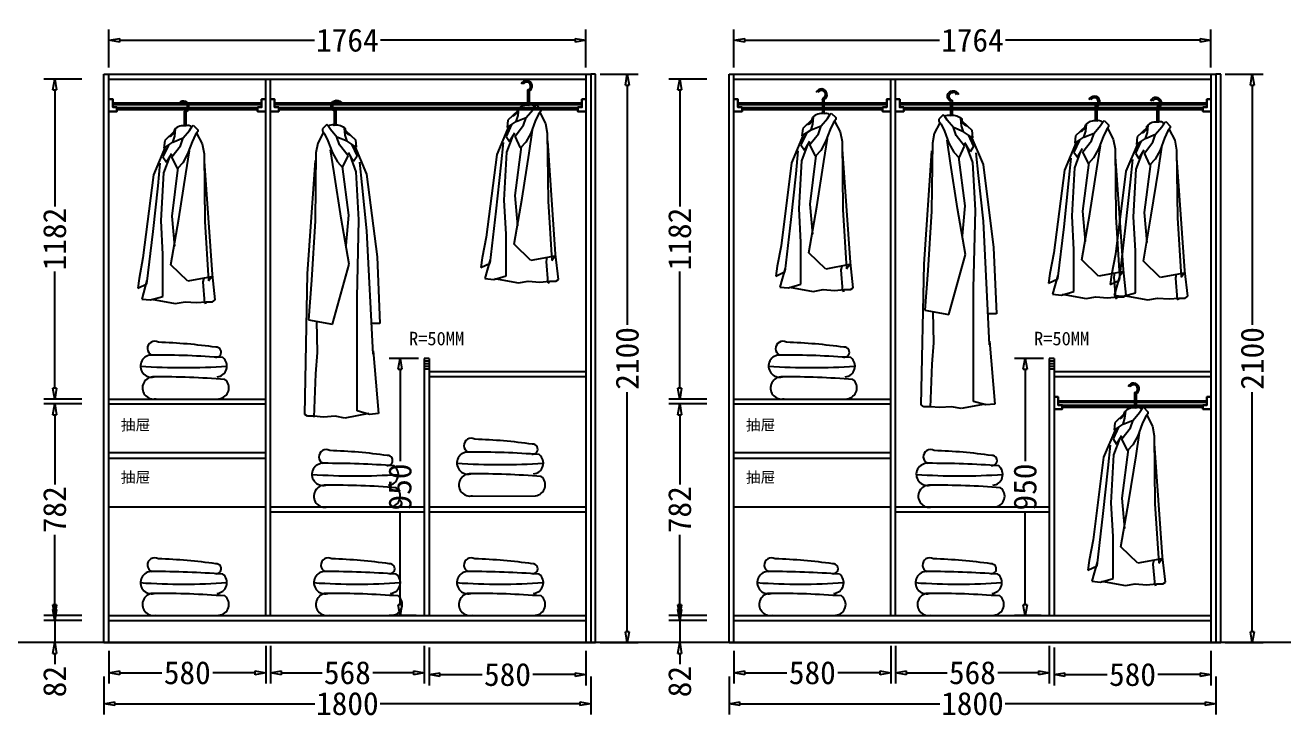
# Model space of a CAD drawing. Header units: millimetres. Extents: x 304407 to 361076, y -1262425 to -1203358.
# Drawn here: x 313768 to 318422, y -1215892 to -1213329 of the extents above; entities that cross this region are included whole.
import ezdxf

# ---------------------------------------------------------------- set-up
doc = ezdxf.new("R2010")
doc.units = ezdxf.units.MM
doc.header["$LTSCALE"] = 20
doc.layers.get('Defpoints').update_dxf_attribs({"color": 250})
for name, color, linetype in [('8', 8, 'Continuous'), ('LAYER10', 11, 'Continuous'), ('LAYER8', 11, 'Continuous'), ('图层3', 4, 'Continuous'), ('墙体', 40, 'Continuous')]:
    doc.layers.add(name, color=color, linetype=linetype)
doc.styles.get("Standard").update_dxf_attribs({"font": 'SimSun.ttf', "height": 85})
doc.styles.add('text', font='SimSun.ttf', dxfattribs={"height": 85})
doc.dimstyles.new('周文晶', dxfattribs={"dimtxt": 70, "dimasz": 40, "dimexe": 40, "dimexo": 30, "dimgap": 10, "dimtad": 0, "dimdec": 0, "dimtxsty": 'Standard', "dimblk": 'CLOSEDBLANK', "dimcen": 200, "dimclrd": 256, "dimclre": 256, "dimadec": 0, "dimazin": 0, "dimtfac": 1, "dimtdec": 0, "dimtmove": 0, "dimatfit": 3, "dimldrblk": 'CLOSEDBLANK', "dimfxl": 100, "dimfxlon": 1, "dimarcsym": 0})

# ---------------------------------------------------------------- blocks, each defined once
blk = doc.blocks.new('_ClosedBlank')
at = {"color": 0, "linetype": 'ByBlock', "lineweight": -2}
for p, q in [((-1, 0.17), (0, 0)), ((-1, 0.17), (-1, -0.17)), ((0, 0), (-1, -0.17))]:
    blk.add_line(p, q, dxfattribs=at)
blk = doc.blocks.new('*D462')
at = {"lineweight": -2, "transparency": 16777216}
for p, q in [((316388.9, -1215640.3), (316388.9, -1215761.9)), ((316968.9, -1215621.9), (316968.9, -1215761.9)), ((316428.9, -1215721.9), (316584.9, -1215721.9)), ((316928.9, -1215721.9), (316773, -1215721.9))]:
    blk.add_line(p, q, dxfattribs=at)
at = {"layer": 'Defpoints', "color": 0, "transparency": 16777216}
for p in [(316968.9, -1215510.3), (316388.9, -1215610.3), (316968.9, -1215721.9)]:
    blk.add_point(p, dxfattribs=at)
at = {"lineweight": -2, "transparency": 16777216, "xscale": 40, "yscale": 40, "zscale": 40, "rotation": 180}
blk.add_blockref('_ClosedBlank', (316388.9, -1215721.9), dxfattribs=at)
at = {"lineweight": -2, "transparency": 16777216, "xscale": 40, "yscale": 40, "zscale": 40}
blk.add_blockref('_ClosedBlank', (316968.9, -1215721.9), dxfattribs=at)
at = {"color": 0, "transparency": 16777216, "insert": (316678.9, -1215721.9), "char_height": 85, "attachment_point": 5}
blk.add_mtext('580', dxfattribs=at)
blk = doc.blocks.new('*D463')
at = {"lineweight": -2, "transparency": 16777216}
for p, q in [((316986.9, -1215621.9), (316986.9, -1215761.9)), ((317554.9, -1215621.9), (317554.9, -1215761.9)), ((317026.9, -1215721.9), (317177.4, -1215721.9)), ((317514.9, -1215721.9), (317364.5, -1215721.9))]:
    blk.add_line(p, q, dxfattribs=at)
at = {"layer": 'Defpoints', "color": 0, "transparency": 16777216}
for p in [(316986.9, -1213528.3), (317554.9, -1215510.3), (317554.9, -1215721.9)]:
    blk.add_point(p, dxfattribs=at)
at = {"lineweight": -2, "transparency": 16777216, "xscale": 40, "yscale": 40, "zscale": 40, "rotation": 180}
blk.add_blockref('_ClosedBlank', (316986.9, -1215721.9), dxfattribs=at)
at = {"lineweight": -2, "transparency": 16777216, "xscale": 40, "yscale": 40, "zscale": 40}
blk.add_blockref('_ClosedBlank', (317554.9, -1215721.9), dxfattribs=at)
at = {"color": 0, "transparency": 16777216, "insert": (317270.9, -1215721.9), "char_height": 85, "attachment_point": 5}
blk.add_mtext('568', dxfattribs=at)
blk = doc.blocks.new('*D464')
at = {"lineweight": -2, "transparency": 16777216}
for p, q in [((316388.9, -1213484.9), (316388.9, -1213344.9)), ((318152.9, -1213484.9), (318152.9, -1213344.9)), ((316428.9, -1213384.9), (317149, -1213384.9)), ((318112.9, -1213384.9), (317392.9, -1213384.9))]:
    blk.add_line(p, q, dxfattribs=at)
at = {"layer": 'Defpoints', "color": 0, "transparency": 16777216}
for p in [(318152.9, -1213384.9), (316388.9, -1213528.3), (318152.9, -1213528.3)]:
    blk.add_point(p, dxfattribs=at)
at = {"lineweight": -2, "transparency": 16777216, "xscale": 40, "yscale": 40, "zscale": 40, "rotation": 180}
blk.add_blockref('_ClosedBlank', (316388.9, -1213384.9), dxfattribs=at)
at = {"lineweight": -2, "transparency": 16777216, "xscale": 40, "yscale": 40, "zscale": 40}
blk.add_blockref('_ClosedBlank', (318152.9, -1213384.9), dxfattribs=at)
at = {"color": 0, "transparency": 16777216, "insert": (317270.9, -1213384.9), "char_height": 85, "attachment_point": 5}
blk.add_mtext('1764', dxfattribs=at)
blk = doc.blocks.new('*D465')
at = {"lineweight": -2, "transparency": 16777216}
for p, q in [((316370.9, -1215735.9), (316370.9, -1215875.9)), ((318170.9, -1215735.9), (318170.9, -1215875.9)), ((316410.9, -1215835.9), (317150, -1215835.9)), ((318130.9, -1215835.9), (317391.9, -1215835.9))]:
    blk.add_line(p, q, dxfattribs=at)
at = {"layer": 'Defpoints', "color": 0, "transparency": 16777216}
for p in [(316370.9, -1215610.3), (318170.9, -1215610.3), (318170.9, -1215835.9)]:
    blk.add_point(p, dxfattribs=at)
at = {"lineweight": -2, "transparency": 16777216, "xscale": 40, "yscale": 40, "zscale": 40, "rotation": 180}
blk.add_blockref('_ClosedBlank', (316370.9, -1215835.9), dxfattribs=at)
at = {"lineweight": -2, "transparency": 16777216, "xscale": 40, "yscale": 40, "zscale": 40}
blk.add_blockref('_ClosedBlank', (318170.9, -1215835.9), dxfattribs=at)
at = {"color": 0, "transparency": 16777216, "insert": (317270.9, -1215835.9), "char_height": 85, "attachment_point": 5}
blk.add_mtext('1800', dxfattribs=at)
blk = doc.blocks.new('*D466')
at = {"lineweight": -2, "transparency": 16777216}
for p, q in [((316188.7, -1215488.3), (316188.7, -1215448.3)), ((316288.7, -1215528.3), (316148.7, -1215528.3)), ((316188.7, -1215528.3), (316188.7, -1215610.3)), ((316288.7, -1215610.3), (316148.7, -1215610.3)), ((316188.7, -1215650.3), (316188.7, -1215690.3))]:
    blk.add_line(p, q, dxfattribs=at)
at = {"layer": 'Defpoints', "color": 0, "transparency": 16777216}
for p in [(316188.7, -1215528.3), (316388.9, -1215528.3), (316370.9, -1215610.3)]:
    blk.add_point(p, dxfattribs=at)
at = {"lineweight": -2, "transparency": 16777216, "xscale": 40, "yscale": 40, "zscale": 40}
for p, rotation in [((316188.7, -1215528.3), 270), ((316188.7, -1215610.3), 90)]:
    blk.add_blockref('_ClosedBlank', p, dxfattribs=dict(at, rotation=rotation))
at = {"color": 0, "transparency": 16777216, "insert": (316188.7, -1215754.4), "char_height": 85, "attachment_point": 5, "rotation": 90}
blk.add_mtext('82', dxfattribs=at)
blk = doc.blocks.new('*D467')
at = {"lineweight": -2, "transparency": 16777216}
for p, q in [((316288.7, -1214728.3), (316148.7, -1214728.3)), ((316188.7, -1214768.3), (316188.7, -1215026.2)), ((316188.7, -1215470.3), (316188.7, -1215212.4)), ((316288.7, -1215510.3), (316148.7, -1215510.3))]:
    blk.add_line(p, q, dxfattribs=at)
at = {"layer": 'Defpoints', "color": 0, "transparency": 16777216}
for p in [(316188.7, -1214728.3), (316388.9, -1214728.3), (316388.9, -1215510.3)]:
    blk.add_point(p, dxfattribs=at)
at = {"lineweight": -2, "transparency": 16777216, "xscale": 40, "yscale": 40, "zscale": 40}
for p, rotation in [((316188.7, -1214728.3), 90), ((316188.7, -1215510.3), 270)]:
    blk.add_blockref('_ClosedBlank', p, dxfattribs=dict(at, rotation=rotation))
at = {"color": 0, "transparency": 16777216, "insert": (316188.7, -1215119.3), "char_height": 85, "attachment_point": 5, "rotation": 90}
blk.add_mtext('782', dxfattribs=at)
blk = doc.blocks.new('*D468')
at = {"lineweight": -2, "transparency": 16777216}
for p, q in [((316288.7, -1213528.3), (316148.7, -1213528.3)), ((316188.7, -1213568.3), (316188.7, -1213999)), ((316188.7, -1214670.3), (316188.7, -1214239.6)), ((316288.7, -1214710.3), (316148.7, -1214710.3))]:
    blk.add_line(p, q, dxfattribs=at)
at = {"layer": 'Defpoints', "color": 0, "transparency": 16777216}
for p in [(316188.7, -1213528.3), (316388.9, -1213528.3), (316388.9, -1214710.3)]:
    blk.add_point(p, dxfattribs=at)
at = {"lineweight": -2, "transparency": 16777216, "xscale": 40, "yscale": 40, "zscale": 40}
for p, rotation in [((316188.7, -1213528.3), 90), ((316188.7, -1214710.3), 270)]:
    blk.add_blockref('_ClosedBlank', p, dxfattribs=dict(at, rotation=rotation))
at = {"color": 0, "transparency": 16777216, "insert": (316188.7, -1214119.3), "char_height": 85, "attachment_point": 5, "rotation": 90}
blk.add_mtext('1182', dxfattribs=at)
blk = doc.blocks.new('*D469')
at = {"lineweight": -2, "transparency": 16777216}
for p, q in [((318205.8, -1213510.3), (318345.8, -1213510.3)), ((318305.8, -1213550.3), (318305.8, -1214435.6)), ((318305.8, -1215570.3), (318305.8, -1214685.1)), ((318205.8, -1215610.3), (318345.8, -1215610.3))]:
    blk.add_line(p, q, dxfattribs=at)
at = {"layer": 'Defpoints', "color": 0, "transparency": 16777216}
for p in [(318170.9, -1213510.3), (318305.8, -1213510.3), (318170.9, -1215610.3)]:
    blk.add_point(p, dxfattribs=at)
at = {"lineweight": -2, "transparency": 16777216, "xscale": 40, "yscale": 40, "zscale": 40}
for p, rotation in [((318305.8, -1213510.3), 90), ((318305.8, -1215610.3), 270)]:
    blk.add_blockref('_ClosedBlank', p, dxfattribs=dict(at, rotation=rotation))
at = {"color": 0, "transparency": 16777216, "insert": (318305.8, -1214560.3), "char_height": 85, "attachment_point": 5, "rotation": 90}
blk.add_mtext('2100', dxfattribs=at)
blk = doc.blocks.new('*D470')
at = {"lineweight": -2, "transparency": 16777216}
for p, q in [((317533.9, -1214560.3), (317425.9, -1214560.3)), ((317465.9, -1214600.3), (317465.9, -1214940.3)), ((317465.9, -1215470.3), (317465.9, -1215130.3)), ((317524.9, -1215510.3), (317425.9, -1215510.3))]:
    blk.add_line(p, q, dxfattribs=at)
at = {"layer": 'Defpoints', "color": 0, "transparency": 16777216}
for p in [(317563.9, -1214560.3), (317465.9, -1215510.3), (317554.9, -1215510.3)]:
    blk.add_point(p, dxfattribs=at)
at = {"lineweight": -2, "transparency": 16777216, "xscale": 40, "yscale": 40, "zscale": 40}
for p, rotation in [((317465.9, -1214560.3), 90), ((317465.9, -1215510.3), 270)]:
    blk.add_blockref('_ClosedBlank', p, dxfattribs=dict(at, rotation=rotation))
at = {"color": 0, "transparency": 16777216, "insert": (317465.9, -1215035.3), "char_height": 85, "attachment_point": 5, "rotation": 90}
blk.add_mtext('950', dxfattribs=at)
blk = doc.blocks.new('*D471')
at = {"lineweight": -2, "transparency": 16777216}
for p, q in [((317572.9, -1215628.5), (317572.9, -1215768.5)), ((318152.9, -1215640.3), (318152.9, -1215768.5)), ((317612.9, -1215728.5), (317768.9, -1215728.5)), ((318112.9, -1215728.5), (317957, -1215728.5))]:
    blk.add_line(p, q, dxfattribs=at)
at = {"layer": 'Defpoints', "color": 0, "transparency": 16777216}
for p in [(317572.9, -1215510.3), (318152.9, -1215610.3), (318152.9, -1215728.5)]:
    blk.add_point(p, dxfattribs=at)
at = {"lineweight": -2, "transparency": 16777216, "xscale": 40, "yscale": 40, "zscale": 40, "rotation": 180}
blk.add_blockref('_ClosedBlank', (317572.9, -1215728.5), dxfattribs=at)
at = {"lineweight": -2, "transparency": 16777216, "xscale": 40, "yscale": 40, "zscale": 40}
blk.add_blockref('_ClosedBlank', (318152.9, -1215728.5), dxfattribs=at)
at = {"color": 0, "transparency": 16777216, "insert": (317862.9, -1215728.5), "char_height": 85, "attachment_point": 5}
blk.add_mtext('580', dxfattribs=at)
blk = doc.blocks.new('*D493')
at = {"lineweight": -2, "transparency": 16777216}
for p, q in [((314077.7, -1215640.3), (314077.7, -1215761.9)), ((314657.7, -1215621.9), (314657.7, -1215761.9)), ((314117.7, -1215721.9), (314273.7, -1215721.9)), ((314617.7, -1215721.9), (314461.8, -1215721.9))]:
    blk.add_line(p, q, dxfattribs=at)
at = {"layer": 'Defpoints', "color": 0, "transparency": 16777216}
for p in [(314657.7, -1215510.3), (314077.7, -1215610.3), (314657.7, -1215721.9)]:
    blk.add_point(p, dxfattribs=at)
at = {"lineweight": -2, "transparency": 16777216, "xscale": 40, "yscale": 40, "zscale": 40, "rotation": 180}
blk.add_blockref('_ClosedBlank', (314077.7, -1215721.9), dxfattribs=at)
at = {"lineweight": -2, "transparency": 16777216, "xscale": 40, "yscale": 40, "zscale": 40}
blk.add_blockref('_ClosedBlank', (314657.7, -1215721.9), dxfattribs=at)
at = {"color": 0, "transparency": 16777216, "insert": (314367.7, -1215721.9), "char_height": 85, "attachment_point": 5}
blk.add_mtext('580', dxfattribs=at)
blk = doc.blocks.new('*D494')
at = {"lineweight": -2, "transparency": 16777216}
for p, q in [((314675.7, -1215621.9), (314675.7, -1215761.9)), ((315243.7, -1215621.9), (315243.7, -1215761.9)), ((314715.7, -1215721.9), (314866.1, -1215721.9)), ((315203.7, -1215721.9), (315053.3, -1215721.9))]:
    blk.add_line(p, q, dxfattribs=at)
at = {"layer": 'Defpoints', "color": 0, "transparency": 16777216}
for p in [(314675.7, -1213528.3), (315243.7, -1215510.3), (315243.7, -1215721.9)]:
    blk.add_point(p, dxfattribs=at)
at = {"lineweight": -2, "transparency": 16777216, "xscale": 40, "yscale": 40, "zscale": 40, "rotation": 180}
blk.add_blockref('_ClosedBlank', (314675.7, -1215721.9), dxfattribs=at)
at = {"lineweight": -2, "transparency": 16777216, "xscale": 40, "yscale": 40, "zscale": 40}
blk.add_blockref('_ClosedBlank', (315243.7, -1215721.9), dxfattribs=at)
at = {"color": 0, "transparency": 16777216, "insert": (314959.7, -1215721.9), "char_height": 85, "attachment_point": 5}
blk.add_mtext('568', dxfattribs=at)
blk = doc.blocks.new('*D495')
at = {"lineweight": -2, "transparency": 16777216}
for p, q in [((314077.7, -1213484.9), (314077.7, -1213344.9)), ((315841.7, -1213484.9), (315841.7, -1213344.9)), ((314117.7, -1213384.9), (314837.8, -1213384.9)), ((315801.7, -1213384.9), (315081.6, -1213384.9))]:
    blk.add_line(p, q, dxfattribs=at)
at = {"layer": 'Defpoints', "color": 0, "transparency": 16777216}
for p in [(315841.7, -1213384.9), (314077.7, -1213528.3), (315841.7, -1213528.3)]:
    blk.add_point(p, dxfattribs=at)
at = {"lineweight": -2, "transparency": 16777216, "xscale": 40, "yscale": 40, "zscale": 40, "rotation": 180}
blk.add_blockref('_ClosedBlank', (314077.7, -1213384.9), dxfattribs=at)
at = {"lineweight": -2, "transparency": 16777216, "xscale": 40, "yscale": 40, "zscale": 40}
blk.add_blockref('_ClosedBlank', (315841.7, -1213384.9), dxfattribs=at)
at = {"color": 0, "transparency": 16777216, "insert": (314959.7, -1213384.9), "char_height": 85, "attachment_point": 5}
blk.add_mtext('1764', dxfattribs=at)
blk = doc.blocks.new('*D496')
at = {"lineweight": -2, "transparency": 16777216}
for p, q in [((314059.7, -1215735.9), (314059.7, -1215875.9)), ((315859.7, -1215735.9), (315859.7, -1215875.9)), ((314099.7, -1215835.9), (314838.7, -1215835.9)), ((315819.7, -1215835.9), (315080.7, -1215835.9))]:
    blk.add_line(p, q, dxfattribs=at)
at = {"layer": 'Defpoints', "color": 0, "transparency": 16777216}
for p in [(314059.7, -1215610.3), (315859.7, -1215610.3), (315859.7, -1215835.9)]:
    blk.add_point(p, dxfattribs=at)
at = {"lineweight": -2, "transparency": 16777216, "xscale": 40, "yscale": 40, "zscale": 40, "rotation": 180}
blk.add_blockref('_ClosedBlank', (314059.7, -1215835.9), dxfattribs=at)
at = {"lineweight": -2, "transparency": 16777216, "xscale": 40, "yscale": 40, "zscale": 40}
blk.add_blockref('_ClosedBlank', (315859.7, -1215835.9), dxfattribs=at)
at = {"color": 0, "transparency": 16777216, "insert": (314959.7, -1215835.9), "char_height": 85, "attachment_point": 5}
blk.add_mtext('1800', dxfattribs=at)
blk = doc.blocks.new('*D497')
at = {"lineweight": -2, "transparency": 16777216}
for p, q in [((313877.5, -1215488.3), (313877.5, -1215448.3)), ((313977.5, -1215528.3), (313837.5, -1215528.3)), ((313877.5, -1215528.3), (313877.5, -1215610.3)), ((313977.5, -1215610.3), (313837.5, -1215610.3)), ((313877.5, -1215650.3), (313877.5, -1215690.3))]:
    blk.add_line(p, q, dxfattribs=at)
at = {"layer": 'Defpoints', "color": 0, "transparency": 16777216}
for p in [(313877.5, -1215528.3), (314077.7, -1215528.3), (314059.7, -1215610.3)]:
    blk.add_point(p, dxfattribs=at)
at = {"lineweight": -2, "transparency": 16777216, "xscale": 40, "yscale": 40, "zscale": 40}
for p, rotation in [((313877.5, -1215528.3), 270), ((313877.5, -1215610.3), 90)]:
    blk.add_blockref('_ClosedBlank', p, dxfattribs=dict(at, rotation=rotation))
at = {"color": 0, "transparency": 16777216, "insert": (313877.5, -1215754.4), "char_height": 85, "attachment_point": 5, "rotation": 90}
blk.add_mtext('82', dxfattribs=at)
blk = doc.blocks.new('*D498')
at = {"lineweight": -2, "transparency": 16777216}
for p, q in [((313977.5, -1214728.3), (313837.5, -1214728.3)), ((313877.5, -1214768.3), (313877.5, -1215026.2)), ((313877.5, -1215470.3), (313877.5, -1215212.4)), ((313977.5, -1215510.3), (313837.5, -1215510.3))]:
    blk.add_line(p, q, dxfattribs=at)
at = {"layer": 'Defpoints', "color": 0, "transparency": 16777216}
for p in [(313877.5, -1214728.3), (314077.7, -1214728.3), (314077.7, -1215510.3)]:
    blk.add_point(p, dxfattribs=at)
at = {"lineweight": -2, "transparency": 16777216, "xscale": 40, "yscale": 40, "zscale": 40}
for p, rotation in [((313877.5, -1214728.3), 90), ((313877.5, -1215510.3), 270)]:
    blk.add_blockref('_ClosedBlank', p, dxfattribs=dict(at, rotation=rotation))
at = {"color": 0, "transparency": 16777216, "insert": (313877.5, -1215119.3), "char_height": 85, "attachment_point": 5, "rotation": 90}
blk.add_mtext('782', dxfattribs=at)
blk = doc.blocks.new('*D499')
at = {"lineweight": -2, "transparency": 16777216}
for p, q in [((313977.5, -1213528.3), (313837.5, -1213528.3)), ((313877.5, -1213568.3), (313877.5, -1213999)), ((313877.5, -1214670.3), (313877.5, -1214239.6)), ((313977.5, -1214710.3), (313837.5, -1214710.3))]:
    blk.add_line(p, q, dxfattribs=at)
at = {"layer": 'Defpoints', "color": 0, "transparency": 16777216}
for p in [(313877.5, -1213528.3), (314077.7, -1213528.3), (314077.7, -1214710.3)]:
    blk.add_point(p, dxfattribs=at)
at = {"lineweight": -2, "transparency": 16777216, "xscale": 40, "yscale": 40, "zscale": 40}
for p, rotation in [((313877.5, -1213528.3), 90), ((313877.5, -1214710.3), 270)]:
    blk.add_blockref('_ClosedBlank', p, dxfattribs=dict(at, rotation=rotation))
at = {"color": 0, "transparency": 16777216, "insert": (313877.5, -1214119.3), "char_height": 85, "attachment_point": 5, "rotation": 90}
blk.add_mtext('1182', dxfattribs=at)
blk = doc.blocks.new('*D500')
at = {"lineweight": -2, "transparency": 16777216}
for p, q in [((315894.6, -1213510.3), (316034.6, -1213510.3)), ((315994.6, -1213550.3), (315994.6, -1214435.6)), ((315994.6, -1215570.3), (315994.6, -1214685.1)), ((315894.6, -1215610.3), (316034.6, -1215610.3))]:
    blk.add_line(p, q, dxfattribs=at)
at = {"layer": 'Defpoints', "color": 0, "transparency": 16777216}
for p in [(315859.7, -1213510.3), (315994.6, -1213510.3), (315859.7, -1215610.3)]:
    blk.add_point(p, dxfattribs=at)
at = {"lineweight": -2, "transparency": 16777216, "xscale": 40, "yscale": 40, "zscale": 40}
for p, rotation in [((315994.6, -1213510.3), 90), ((315994.6, -1215610.3), 270)]:
    blk.add_blockref('_ClosedBlank', p, dxfattribs=dict(at, rotation=rotation))
at = {"color": 0, "transparency": 16777216, "insert": (315994.6, -1214560.3), "char_height": 85, "attachment_point": 5, "rotation": 90}
blk.add_mtext('2100', dxfattribs=at)
blk = doc.blocks.new('*D501')
at = {"lineweight": -2, "transparency": 16777216}
for p, q in [((315222.7, -1214560.3), (315114.7, -1214560.3)), ((315154.7, -1214600.3), (315154.7, -1214940.3)), ((315154.7, -1215470.3), (315154.7, -1215130.3)), ((315213.7, -1215510.3), (315114.7, -1215510.3))]:
    blk.add_line(p, q, dxfattribs=at)
at = {"layer": 'Defpoints', "color": 0, "transparency": 16777216}
for p in [(315252.7, -1214560.3), (315154.7, -1215510.3), (315243.7, -1215510.3)]:
    blk.add_point(p, dxfattribs=at)
at = {"lineweight": -2, "transparency": 16777216, "xscale": 40, "yscale": 40, "zscale": 40}
for p, rotation in [((315154.7, -1214560.3), 90), ((315154.7, -1215510.3), 270)]:
    blk.add_blockref('_ClosedBlank', p, dxfattribs=dict(at, rotation=rotation))
at = {"color": 0, "transparency": 16777216, "insert": (315154.7, -1215035.3), "char_height": 85, "attachment_point": 5, "rotation": 90}
blk.add_mtext('950', dxfattribs=at)
blk = doc.blocks.new('*D502')
at = {"lineweight": -2, "transparency": 16777216}
for p, q in [((315261.7, -1215628.5), (315261.7, -1215768.5)), ((315841.7, -1215640.3), (315841.7, -1215768.5)), ((315301.7, -1215728.5), (315457.7, -1215728.5)), ((315801.7, -1215728.5), (315645.8, -1215728.5))]:
    blk.add_line(p, q, dxfattribs=at)
at = {"layer": 'Defpoints', "color": 0, "transparency": 16777216}
for p in [(315261.7, -1215510.3), (315841.7, -1215610.3), (315841.7, -1215728.5)]:
    blk.add_point(p, dxfattribs=at)
at = {"lineweight": -2, "transparency": 16777216, "xscale": 40, "yscale": 40, "zscale": 40, "rotation": 180}
blk.add_blockref('_ClosedBlank', (315261.7, -1215728.5), dxfattribs=at)
at = {"lineweight": -2, "transparency": 16777216, "xscale": 40, "yscale": 40, "zscale": 40}
blk.add_blockref('_ClosedBlank', (315841.7, -1215728.5), dxfattribs=at)
at = {"color": 0, "transparency": 16777216, "insert": (315551.7, -1215728.5), "char_height": 85, "attachment_point": 5}
blk.add_mtext('580', dxfattribs=at)
blk = doc.blocks.new('A$C1C5764E0')
at = {"layer": '8'}
for p, q in [((172.3, 708.4), (172.3, 657.4)), ((178.3, 708.4), (178.3, 657.4)), ((191.5, 639.3), (201.2, 654.6)), ((201.2, 654.6), (205.3, 658.7)), ((205.3, 658.7), (222, 642.1)), ((135.3, 635.3), (99.9, 601.9)), ((130.4, 596.4), (137.4, 618.5)), ((130.4, 596.4), (167.9, 611.6)), ((137.4, 618.5), (140.1, 644.9)), ((158.2, 582.5), (167.9, 611.6)), ((167.9, 611.6), (191.5, 639.3)), ((213.6, 624.1), (201.2, 597.8)), ((222, 635.2), (213.6, 624.1)), ((217.8, 629.6), (238.6, 589.4)), ((222, 642.1), (222, 635.2)), ((103, 580.9), (58.4, 475.1)), ((113.7, 585.2), (93.2, 541.7)), ((99.9, 601.9), (97.1, 574.2)), ((97.1, 574.2), (130.4, 596.4)), ((126.3, 542.3), (158.2, 582.5)), ((178.3, 479.5), (191.3, 564.6)), ((201.2, 597.8), (184.5, 553.4)), ((238.6, 589.4), (245.5, 553.4)), ((75, 435), (83.4, 518.8)), ((93.2, 541.7), (106.3, 522.1)), ((96.5, 482.8), (119.4, 544.9)), ((106.3, 522.1), (125.9, 554.7)), ((147.1, 499.3), (126.3, 542.3)), ((166.5, 520.1), (147.1, 499.3)), ((184.5, 553.4), (166.5, 520.1)), ((245.5, 553.4), (248.3, 302.5)), ((276.4, 106.8), (247, 525.3)), ((58.4, 475.1), (19.5, 168.8)), ((86.6, 306.3), (96.5, 482.8)), ((148.8, 502.4), (125.9, 322.6)), ((152.1, 312.8), (178.3, 479.5)), ((57, 265.8), (75, 435)), ((93.2, 180.9), (86.6, 306.3)), ((122.6, 142.8), (152.1, 312.8)), ((125.9, 322.6), (135.7, 211.4)), ((248.3, 302.5), (262.2, 83.5)), ((34.3, 73.1), (57, 265.8)), ((19.5, 168.8), (4.8, 92.7)), ((93.2, 26.2), (93.2, 180.9)), ((184.8, 82.8), (122.6, 142.8)), ((273.1, 99.1), (184.8, 82.8)), ((244.2, 93.8), (240.9, 79.6)), ((262.2, 83.5), (273.1, 99.1)), ((286.7, 13.1), (276.4, 106.8)), ((4.8, 92.7), (0, 56.7)), ((0, 56.7), (34.3, 73.1)), ((34.3, 86.2), (14.7, 16.3)), ((240.9, 79.6), (247.4, 1.1)), ((14.7, 16.3), (47.4, 13.1)), ((47.4, 13.1), (93.2, 26.2)), ((50.7, 16.3), (139, 0)), ((139, 0), (175, 6.5)), ((175, 6.5), (217.5, 3.3)), ((217.5, 3.3), (253.5, 6.5)), ((247.4, 1.1), (254, 3.3)), ((253.5, 6.5), (276.9, 6.5)), ((276.9, 6.5), (286.7, 13.1))]:
    blk.add_line(p, q, dxfattribs=at)
for centre, radius, start, end in [((168.9, 727.1), 20.9, 296.6338, 159.5285), ((168.9, 727.1), 14.9, 296.6338, 150.6175), ((175.9, 709.9), 3.91, 94.6712, 201.9626), ((168.9, 613.1), 43.9, 77.6993, 138.5966), ((186.2, 639.8), 18, 42.48, 116.3392), ((110.9, 641.2), 25.1, 286.2636, 2.0248)]:
    blk.add_arc(centre, radius, start, end, dxfattribs=at)
blk = doc.blocks.new('A$C4F477F88')
at = {"layer": 'LAYER10'}
blk.add_blockref('A$C1C5764E0', (0, 0), dxfattribs=at)
blk = doc.blocks.new('A$C5E603B19')
at = {"layer": 'LAYER8'}
blk.add_blockref('A$C4F477F88', (0, 0), dxfattribs=at)
blk = doc.blocks.new('A$C1B0A679D')
at = {"layer": '图层3'}
blk.add_blockref('A$C5E603B19', (0, 0), dxfattribs=at)
blk = doc.blocks.new('A$C52EB379C')
at = {"layer": '8'}
for p, q in [((163.3, 1134.6), (163.3, 1083.5)), ((169.3, 1134.6), (169.3, 1083.5)), ((128.4, 1044.7), (131.2, 1071)), ((182.5, 1065.5), (192.3, 1080.7)), ((192.3, 1080.7), (196.4, 1084.9)), ((196.4, 1084.9), (213.1, 1068.3)), ((91, 1028.1), (88.2, 1000.3)), ((126.4, 1061.5), (91, 1028.1)), ((121.5, 1022.5), (128.4, 1044.7)), ((121.5, 1022.5), (159, 1037.8)), ((149.3, 1008.7), (159, 1037.8)), ((159, 1037.8), (182.5, 1065.5)), ((192.3, 1023.9), (175.6, 979.5)), ((204.7, 1050.2), (192.3, 1023.9)), ((213.1, 1061.3), (204.7, 1050.2)), ((208.9, 1055.8), (229.7, 1015.6)), ((213.1, 1068.3), (213.1, 1061.3)), ((94.1, 1007.1), (49.5, 901.3)), ((104.8, 1011.4), (84.3, 967.8)), ((88.2, 1000.3), (121.5, 1022.5)), ((97.4, 948.2), (117, 980.9)), ((117.4, 968.5), (149.3, 1008.7)), ((175.6, 979.5), (157.6, 946.3)), ((169.3, 905.7), (182.4, 990.7)), ((229.7, 1015.6), (236.6, 979.5)), ((236.6, 979.5), (239.4, 728.7)), ((66.1, 861.1), (74.5, 944.9)), ((84.3, 967.8), (97.4, 948.2)), ((87.6, 909), (110.5, 971.1)), ((138.2, 925.5), (117.4, 968.5)), ((157.6, 946.3), (138.2, 925.5)), ((267.5, 533), (238.1, 951.5)), ((49.5, 901.3), (10.6, 595)), ((77.7, 732.4), (87.6, 909)), ((139.9, 928.6), (117, 748.8)), ((143.2, 738.9), (169.3, 905.7)), ((48.1, 692), (66.1, 861.1)), ((117, 748.8), (126.8, 637.6)), ((84.3, 444.7), (77.7, 732.4)), ((113.7, 568.9), (143.2, 738.9)), ((239.4, 728.7), (253.3, 509.7)), ((25.4, 235.4), (48.1, 692)), ((10.6, 595), (0, 349)), ((175.9, 346.6), (113.7, 568.9)), ((277.8, 13.1), (267.5, 533)), ((253.3, 509.7), (264.2, 362.9)), ((84.3, 26.2), (84.3, 444.7)), ((0, 349), (31, 349)), ((264.2, 362.9), (175.9, 346.6)), ((235.3, 357.6), (232, 242)), ((25.4, 248.5), (5.8, 16.3)), ((232, 242), (238.5, 163.5)), ((238.5, 163.5), (245.1, 3.3)), ((5.8, 16.3), (38.5, 13.1)), ((38.5, 13.1), (84.3, 26.2)), ((41.7, 16.3), (130.1, 0)), ((130.1, 0), (166.1, 6.5)), ((166.1, 6.5), (208.6, 3.3)), ((208.6, 3.3), (244.6, 6.5)), ((244.6, 6.5), (268, 6.5)), ((268, 6.5), (277.8, 13.1))]:
    blk.add_line(p, q, dxfattribs=at)
for centre, radius, start, end in [((160, 1153.2), 20.9, 296.6338, 159.5285), ((160, 1153.2), 14.9, 296.6338, 150.6175), ((167, 1136), 3.91, 94.6712, 201.9626), ((160, 1039.2), 43.9, 77.6993, 138.5966), ((177.3, 1066), 18, 42.48, 116.3392), ((102, 1067.4), 25.1, 286.2636, 2.0248)]:
    blk.add_arc(centre, radius, start, end, dxfattribs=at)
blk = doc.blocks.new('A$C05785CA5')
at = {"layer": 'LAYER10'}
blk.add_blockref('A$C52EB379C', (0, 0), dxfattribs=at)
blk = doc.blocks.new('A$C100967EE')
at = {"layer": 'LAYER10'}
blk.add_blockref('A$C05785CA5', (0, 0), dxfattribs=at)
blk = doc.blocks.new('A$C65D30603')
at = {"layer": 'LAYER8'}
blk.add_blockref('A$C100967EE', (0, 0), dxfattribs=at)
blk = doc.blocks.new('A$C50CE712E')
at = {"layer": '图层3'}
blk.add_blockref('A$C65D30603', (0, 0), dxfattribs=at)
blk = doc.blocks.new('A$C11F00F61')
at = {"color": 8}
blk.add_line((48.2, 0), (290.3, 1.2), dxfattribs=at)
at = {"layer": '墙体', "color": 8}
for centre, radius, start, end in [((52.6, 186.6), 26.7, 59.8021, 244.0801), ((9.8, -1698.7), 1909.1, 81.8981, 88.3112), ((280.3, 173), 18.4, 260.1551, 94.4157), ((41, 121.6), 41, 86.0834, 284.0988), ((53.8, -3125.6), 3288.1, 85.6244, 90.1755), ((279.7, 121.7), 40, 274.9406, 51.3165), ((159.2, 2329.1), 2213.2, 265.8756, 274.159), ((48.2, 41), 41, 86.0834, 284.0988), ((61, -3206.2), 3288.1, 85.6244, 90.1755), ((286.9, 41.1), 40, 274.9406, 51.3165)]:
    blk.add_arc(centre, radius, start, end, dxfattribs=at)

msp = doc.modelspace()

# ---------------------------------------------------------------- linework, layer by layer
for p, q in [((314059.7, -1215610.3), (314059.7, -1213510.3)), ((314059.7, -1213510.3), (315859.7, -1213510.3)), ((314077.7, -1215610.3), (314077.7, -1213510.3)), ((315841.7, -1213510.3), (315841.7, -1215610.3)), ((315859.7, -1213510.3), (315859.7, -1215610.3)), ((315877.7, -1213510.3), (315859.7, -1213510.3)), ((315877.7, -1215610.3), (315877.7, -1213510.3)), ((316370.9, -1215610.3), (316370.9, -1213510.3)), ((316370.9, -1213510.3), (318170.9, -1213510.3)), ((316388.9, -1215610.3), (316388.9, -1213510.3)), ((318152.9, -1213510.3), (318152.9, -1215610.3)), ((318170.9, -1213510.3), (318170.9, -1215610.3)), ((318188.9, -1213510.3), (318170.9, -1213510.3)), ((318188.9, -1215610.3), (318188.9, -1213510.3)), ((314077.7, -1213528.3), (315841.7, -1213528.3)), ((314657.7, -1215510.3), (314657.7, -1213528.3)), ((314675.7, -1215510.3), (314675.7, -1213528.3)), ((316388.9, -1213528.3), (318152.9, -1213528.3)), ((316968.9, -1215510.3), (316968.9, -1213528.3)), ((316986.9, -1215510.3), (316986.9, -1213528.3)), ((315243.7, -1214560.3), (315243.7, -1215510.3)), ((315261.7, -1214560.3), (315243.7, -1214560.3)), ((315261.7, -1214570.3), (315243.7, -1214570.3)), ((315261.7, -1214580.3), (315243.7, -1214580.3)), ((315261.7, -1214560.3), (315261.7, -1215510.3)), ((317554.9, -1214560.3), (317554.9, -1215510.3)), ((317572.9, -1214560.3), (317554.9, -1214560.3)), ((317572.9, -1214570.3), (317554.9, -1214570.3)), ((317572.9, -1214580.3), (317554.9, -1214580.3)), ((317572.9, -1214560.3), (317572.9, -1215510.3)), ((315261.7, -1214590.3), (315243.7, -1214590.3)), ((315261.7, -1214600.3), (315243.7, -1214600.3)), ((315841.7, -1214610.3), (315261.7, -1214610.3)), ((315841.7, -1214628.3), (315261.7, -1214628.3)), ((317572.9, -1214590.3), (317554.9, -1214590.3)), ((317572.9, -1214600.3), (317554.9, -1214600.3)), ((318152.9, -1214610.3), (317572.9, -1214610.3)), ((318152.9, -1214628.3), (317572.9, -1214628.3)), ((314077.7, -1214710.3), (314657.7, -1214710.3)), ((316388.9, -1214710.3), (316968.9, -1214710.3)), ((314077.7, -1214728.3), (314657.7, -1214728.3)), ((316388.9, -1214728.3), (316968.9, -1214728.3)), ((314077.7, -1214908.3), (314657.7, -1214908.3)), ((316388.9, -1214908.3), (316968.9, -1214908.3)), ((314077.7, -1214928.3), (314657.7, -1214928.3)), ((316388.9, -1214928.3), (316968.9, -1214928.3)), ((314077.7, -1215108.3), (314657.7, -1215108.3)), ((315243.7, -1215110.3), (314675.7, -1215110.3)), ((315243.7, -1215128.3), (314675.7, -1215128.3)), ((315841.7, -1215110.3), (315261.7, -1215110.3)), ((315841.7, -1215128.3), (315261.7, -1215128.3)), ((316388.9, -1215108.3), (316968.9, -1215108.3)), ((317554.9, -1215110.3), (316986.9, -1215110.3)), ((317554.9, -1215128.3), (316986.9, -1215128.3)), ((314077.7, -1215510.3), (315841.7, -1215510.3)), ((316388.9, -1215510.3), (318152.9, -1215510.3)), ((314077.7, -1215528.3), (315841.7, -1215528.3)), ((316388.9, -1215528.3), (318152.9, -1215528.3)), ((314059.7, -1215610.3), (315859.7, -1215610.3)), ((315859.7, -1215610.3), (315877.7, -1215610.3)), ((316370.9, -1215610.3), (318170.9, -1215610.3)), ((318170.9, -1215610.3), (318188.9, -1215610.3))]:
    msp.add_line(p, q)
at = {"color": 8}
msp.add_line((361075.9, -1215610.3), (304407.4, -1215610.3), dxfattribs=at)
msp.add_line((361075.9, -1215610.3), (304407.4, -1215610.3), dxfattribs=at)
at = {"lineweight": 30}
for points in [[(314077.7, -1213602.6), (314092.7, -1213602.6), (314092.7, -1213632.6), (314107.7, -1213632.6), (314107.7, -1213647.6), (314077.7, -1213647.6)], [(314657.7, -1213602.6), (314642.7, -1213602.6), (314642.7, -1213632.6), (314627.7, -1213632.6), (314627.7, -1213647.6), (314657.7, -1213647.6)], [(314675.7, -1213602.6), (314690.7, -1213602.6), (314690.7, -1213632.6), (314705.7, -1213632.6), (314705.7, -1213647.6), (314675.7, -1213647.6)], [(315841.7, -1213602.6), (315826.7, -1213602.6), (315826.7, -1213632.6), (315811.7, -1213632.6), (315811.7, -1213647.6), (315841.7, -1213647.6)], [(316388.9, -1213602.6), (316403.9, -1213602.6), (316403.9, -1213632.6), (316418.9, -1213632.6), (316418.9, -1213647.6), (316388.9, -1213647.6)], [(316968.9, -1213602.6), (316953.9, -1213602.6), (316953.9, -1213632.6), (316938.9, -1213632.6), (316938.9, -1213647.6), (316968.9, -1213647.6)], [(316986.9, -1213602.6), (317001.9, -1213602.6), (317001.9, -1213632.6), (317016.9, -1213632.6), (317016.9, -1213647.6), (316986.9, -1213647.6)], [(318152.9, -1213602.6), (318137.9, -1213602.6), (318137.9, -1213632.6), (318122.9, -1213632.6), (318122.9, -1213647.6), (318152.9, -1213647.6)], [(314642.7, -1213617.6), (314092.7, -1213617.6)], [(314642.7, -1213622.2), (314092.7, -1213622.2)], [(314627.7, -1213634.7), (314107.7, -1213634.7)], [(314627.7, -1213640.1), (314107.7, -1213640.1)], [(315826.7, -1213617.6), (314690.7, -1213617.6)], [(315826.7, -1213622.2), (314690.7, -1213622.2)], [(315811.7, -1213634.7), (314705.7, -1213634.7)], [(315811.7, -1213640.1), (314705.7, -1213640.1)], [(316953.9, -1213617.6), (316403.9, -1213617.6)], [(316953.9, -1213622.2), (316403.9, -1213622.2)], [(316938.9, -1213634.7), (316418.9, -1213634.7)], [(316938.9, -1213640.1), (316418.9, -1213640.1)], [(318137.9, -1213617.6), (317001.9, -1213617.6)], [(318137.9, -1213622.2), (317001.9, -1213622.2)], [(318122.9, -1213634.7), (317016.9, -1213634.7)], [(318122.9, -1213640.1), (317016.9, -1213640.1)], [(317572.9, -1214702.6), (317587.9, -1214702.6), (317587.9, -1214732.6), (317602.9, -1214732.6), (317602.9, -1214747.6), (317572.9, -1214747.6)], [(318137.9, -1214717.6), (317587.9, -1214717.6)], [(318137.9, -1214722.2), (317587.9, -1214722.2)], [(318152.9, -1214702.6), (318137.9, -1214702.6), (318137.9, -1214732.6), (318122.9, -1214732.6), (318122.9, -1214747.6), (318152.9, -1214747.6)], [(318122.9, -1214734.7), (317602.9, -1214734.7)], [(318122.9, -1214740.1), (317602.9, -1214740.1)]]:
    msp.add_lwpolyline(points, dxfattribs=at)

# ---------------------------------------------------------------- block references
for name, p in [('A$C1B0A679D', (315453.3, -1214281.5)), ('A$C1B0A679D', (316543.6, -1214312.7)), ('A$C1B0A679D', (317552.6, -1214339.4)), ('A$C1B0A679D', (317780.3, -1214343.9)), ('A$C1B0A679D', (314184.4, -1214357.4)), ('A$C11F00F61', (314194.6, -1214710.3)), ('A$C11F00F61', (316517.1, -1214710.3)), ('A$C1B0A679D', (317697.6, -1215399.6)), ('A$C11F00F61', (315364.7, -1215068.6)), ('A$C11F00F61', (314828.4, -1215110.3)), ('A$C11F00F61', (317063.4, -1215110.3)), ('A$C11F00F61', (314194.6, -1215510.3)), ('A$C11F00F61', (314835.9, -1215510.3)), ('A$C11F00F61', (315364.7, -1215510.3)), ('A$C11F00F61', (316475.3, -1215510.3)), ('A$C11F00F61', (317060.4, -1215510.3))]:
    msp.add_blockref(name, p)
at = {"xscale": -1}
for p in [(315080.2, -1214780.4), (317359.5, -1214745.1)]:
    msp.add_blockref('A$C50CE712E', p, dxfattribs=at)

# ---------------------------------------------------------------- texts
at = {"attachment_point": 1, "style": 'text'}
for s, insert, char_height, width in [('R=50MM', (315187.5, -1214461.8), 50, 419.038), ('R=50MM', (317498.7, -1214461.8), 50, 419.038), ('抽屉', (314122, -1214786), 40, 305.609), ('抽屉', (316433.2, -1214786), 40, 305.609), ('抽屉', (314122, -1214979.3), 40, 305.609), ('抽屉', (316433.2, -1214979.3), 40, 305.609)]:
    msp.add_mtext(s, dxfattribs=dict(at, insert=insert, char_height=char_height, width=width))

# ---------------------------------------------------------------- dimensions: what is measured, and where the dimension line sits
for base, p1, p2, picture, middle in [((315841.7, -1213384.9), (314077.7, -1213528.3), (315841.7, -1213528.3), '*D495', (314959.7, -1213384.9)), ((318152.9, -1213384.9), (316388.9, -1213528.3), (318152.9, -1213528.3), '*D464', (317270.9, -1213384.9)), ((315243.7, -1215721.9), (314675.7, -1213528.3), (315243.7, -1215510.3), '*D494', (314959.7, -1215721.9)), ((317554.9, -1215721.9), (316986.9, -1213528.3), (317554.9, -1215510.3), '*D463', (317270.9, -1215721.9)), ((314657.7, -1215721.9), (314077.7, -1215610.3), (314657.7, -1215510.3), '*D493', (314367.7, -1215721.9)), ((315841.7, -1215728.5), (315261.7, -1215510.3), (315841.7, -1215610.3), '*D502', (315551.7, -1215728.5)), ((316968.9, -1215721.9), (316388.9, -1215610.3), (316968.9, -1215510.3), '*D462', (316678.9, -1215721.9)), ((318152.9, -1215728.5), (317572.9, -1215510.3), (318152.9, -1215610.3), '*D471', (317862.9, -1215728.5)), ((315859.7, -1215835.9), (314059.7, -1215610.3), (315859.7, -1215610.3), '*D496', (314959.7, -1215835.9)), ((318170.9, -1215835.9), (316370.9, -1215610.3), (318170.9, -1215610.3), '*D465', (317270.9, -1215835.9))]:
    dim = msp.add_linear_dim(base=base, p1=p1, p2=p2, dimstyle='周文晶')
    dim.commit()
    dim.dimension.update_dxf_attribs({"geometry": picture, "text_midpoint": middle})
for base, p1, p2, angle, picture, middle in [((315994.6, -1213510.3), (315859.7, -1215610.3), (315859.7, -1213510.3), 90, '*D500', (315994.6, -1214560.3)), ((318305.8, -1213510.3), (318170.9, -1215610.3), (318170.9, -1213510.3), 90, '*D469', (318305.8, -1214560.3)), ((313877.5, -1213528.3), (314077.7, -1214710.3), (314077.7, -1213528.3), 270, '*D499', (313877.5, -1214119.3)), ((316188.7, -1213528.3), (316388.9, -1214710.3), (316388.9, -1213528.3), 270, '*D468', (316188.7, -1214119.3)), ((315154.7, -1215510.3), (315252.7, -1214560.3), (315243.7, -1215510.3), 90, '*D501', (315154.7, -1215035.3)), ((317465.9, -1215510.3), (317563.9, -1214560.3), (317554.9, -1215510.3), 90, '*D470', (317465.9, -1215035.3)), ((313877.5, -1214728.3), (314077.7, -1215510.3), (314077.7, -1214728.3), 270, '*D498', (313877.5, -1215119.3)), ((316188.7, -1214728.3), (316388.9, -1215510.3), (316388.9, -1214728.3), 270, '*D467', (316188.7, -1215119.3))]:
    dim = msp.add_linear_dim(base=base, p1=p1, p2=p2, angle=angle, dimstyle='周文晶')
    dim.commit()
    dim.dimension.update_dxf_attribs({"geometry": picture, "text_midpoint": middle})
for base, p1, p2, picture, middle in [((313877.5, -1215528.3), (314059.7, -1215610.3), (314077.7, -1215528.3), '*D497', (313877.5, -1215754.4)), ((316188.7, -1215528.3), (316370.9, -1215610.3), (316388.9, -1215528.3), '*D466', (316188.7, -1215754.4))]:
    dim = msp.add_linear_dim(base=base, p1=p1, p2=p2, angle=270, dimstyle='周文晶')
    dim.commit()
    dim.dimension.update_dxf_attribs({"geometry": picture, "text_midpoint": middle, "dimtype": 128})

doc.saveas('drawing.dxf')
